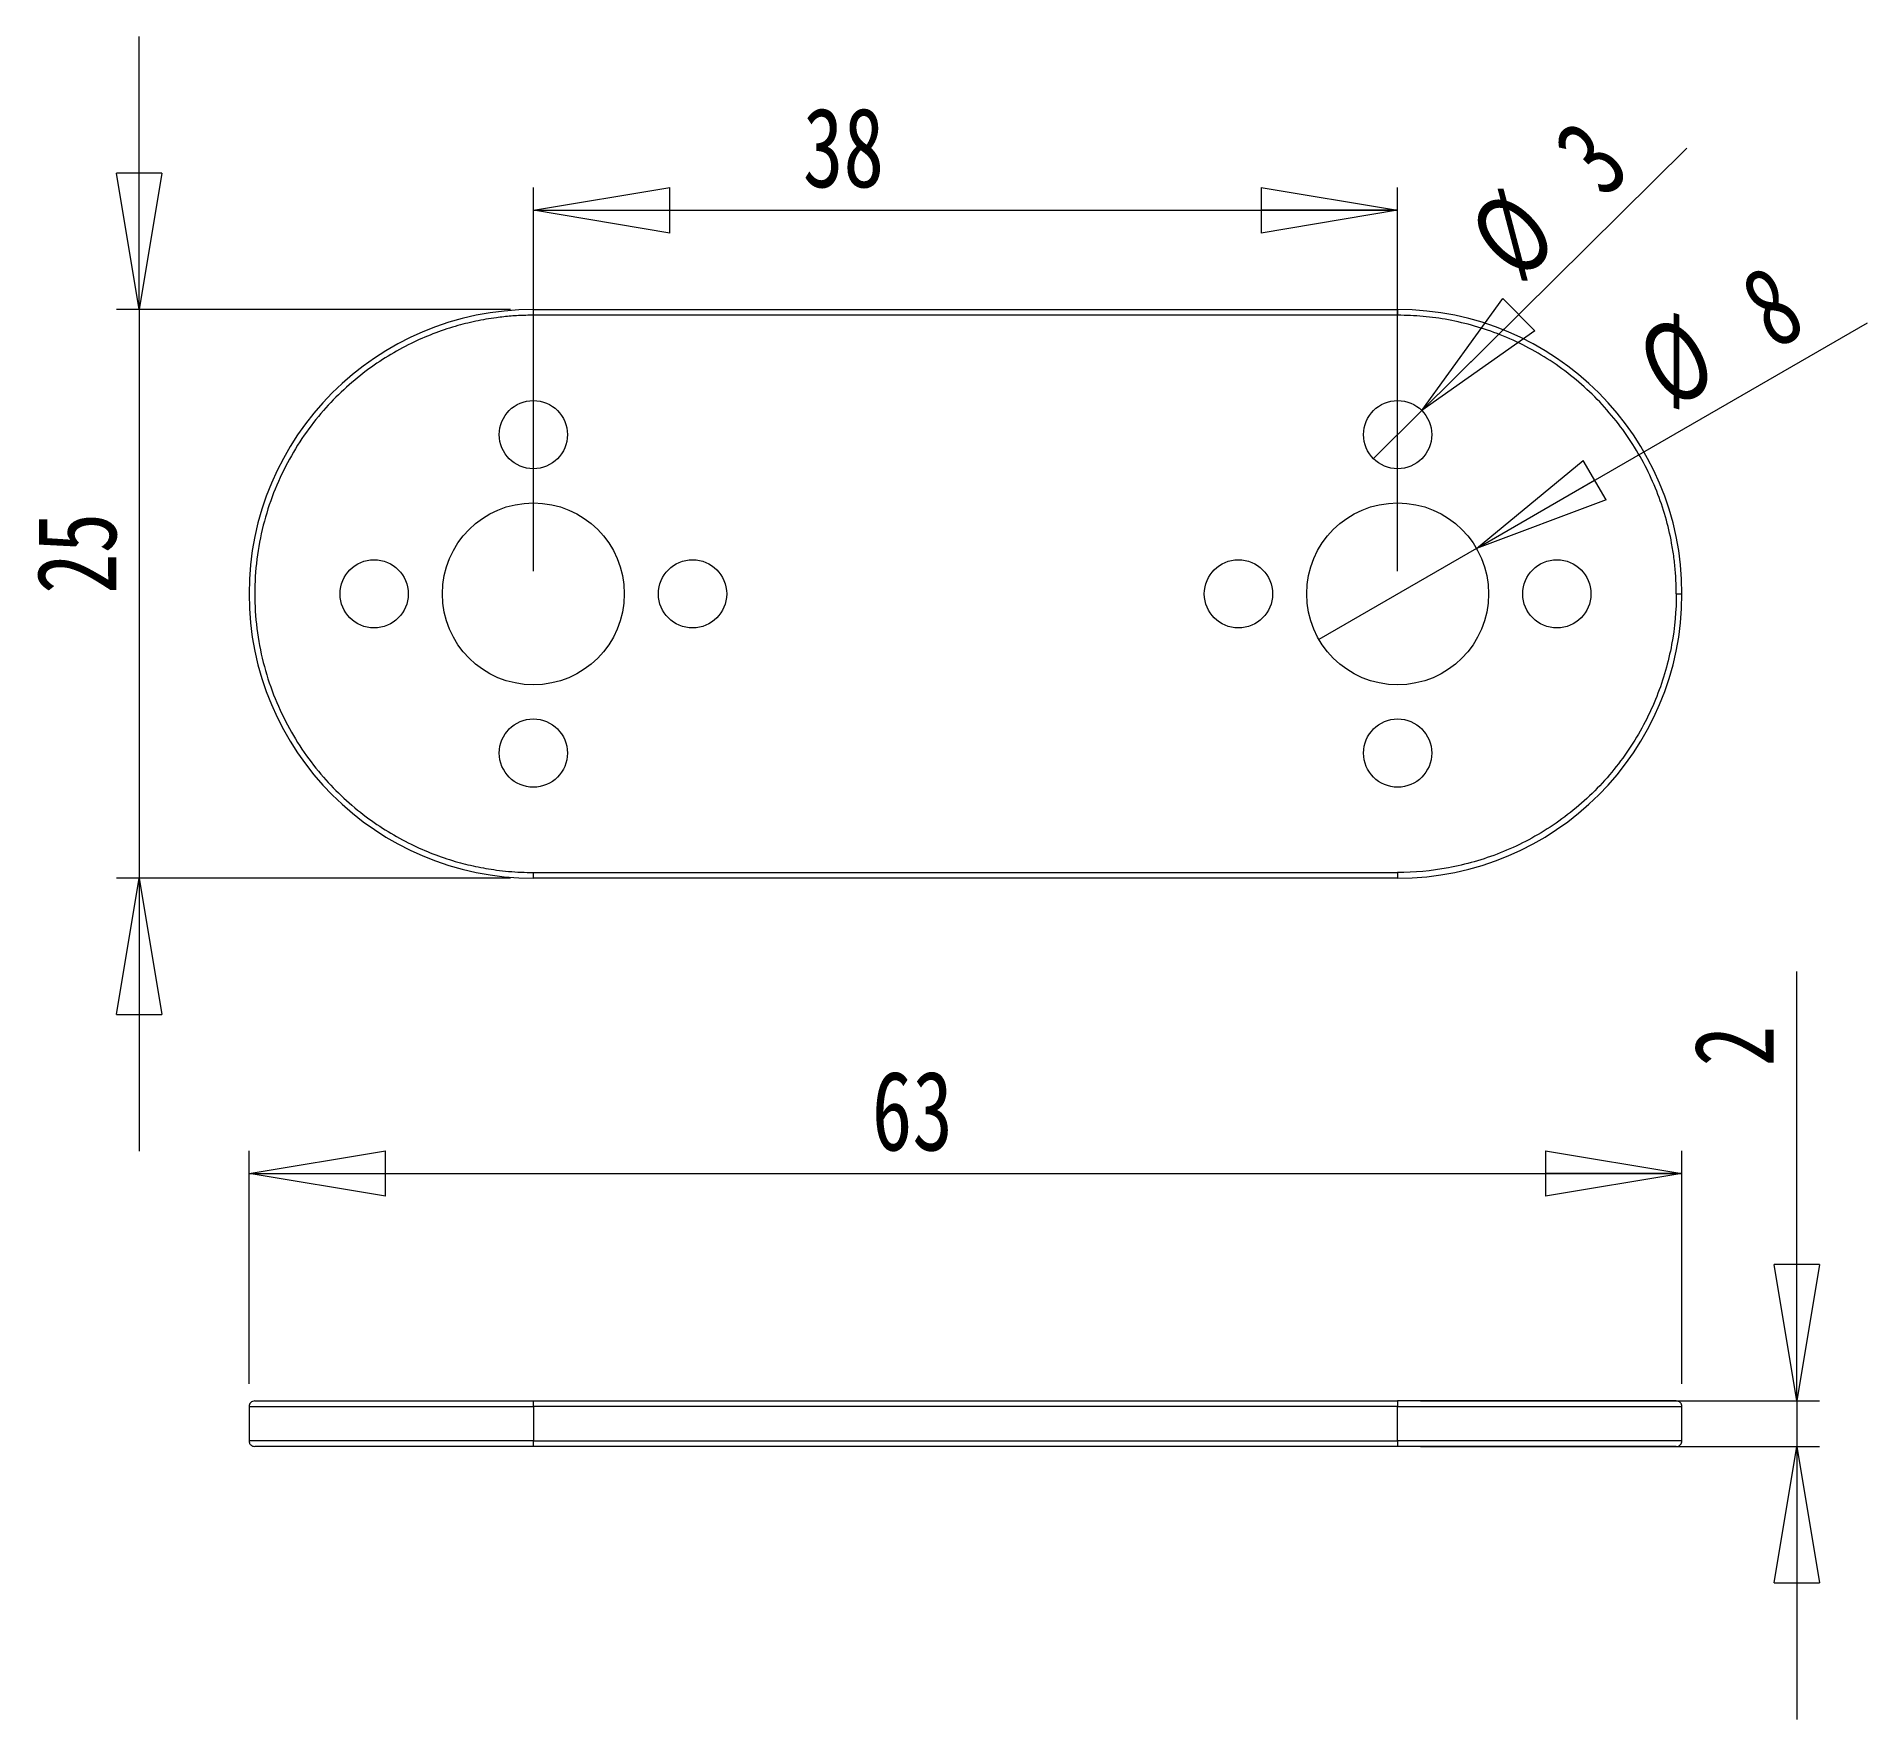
# Model space of a CAD drawing. Header units: millimetres. Extents: x 62.4 to 142.9, y 138.7 to 212.7.
import ezdxf

# ---------------------------------------------------------------- set-up
doc = ezdxf.new("R2010")
doc.units = ezdxf.units.MM
doc.styles.add('SLDTEXTSTYLE1', font='TXT', dxfattribs={"width": 0.75})
doc.dimstyles.new('SLDDIMSTYLE0', dxfattribs={"dimtxt": 3.5, "dimasz": 6, "dimexe": 0, "dimexo": 0.0625, "dimgap": 0.875, "dimtad": 1, "dimtoh": 1, "dimrnd": 1e-09, "dimzin": 12, "dimdsep": 46, "dimtxsty": 'SLDTEXTSTYLE1', "dimblk1": 'CLOSED', "dimblk2": 'CLOSED', "dimsah": 1, "dimcen": 0.09, "dimadec": 0, "dimazin": 0, "dimtfac": 1, "dimtofl": 0, "dimtmove": 0, "dimatfit": 3, "dimldrblk": 'CLOSED', "dimfxl": 1, "dimtolj": 1, "dimtzin": 12, "dimarcsym": 0})
doc.dimstyles.new('SLDDIMSTYLE1', dxfattribs={"dimtxt": 3.5, "dimasz": 6, "dimexe": 0, "dimexo": 0.0625, "dimgap": 0.875, "dimtad": 1, "dimtoh": 1, "dimrnd": 1e-09, "dimzin": 12, "dimdsep": 46, "dimtxsty": 'SLDTEXTSTYLE1', "dimblk1": 'CLOSED', "dimblk2": 'CLOSED', "dimsah": 1, "dimcen": 0.09, "dimadec": 0, "dimazin": 0, "dimtfac": 1, "dimtofl": 0, "dimtmove": 0, "dimatfit": 3, "dimldrblk": 'CLOSED', "dimfxl": 1, "dimtolj": 1, "dimtzin": 12, "dimarcsym": 0})
doc.dimstyles.new('SLDDIMSTYLE2', dxfattribs={"dimtxt": 3.5, "dimasz": 6, "dimexe": 0, "dimexo": 0.0625, "dimgap": 0.875, "dimtad": 1, "dimtoh": 1, "dimrnd": 1e-09, "dimzin": 12, "dimdsep": 46, "dimtxsty": 'SLDTEXTSTYLE1', "dimblk1": 'CLOSED', "dimblk2": 'CLOSED', "dimsah": 1, "dimcen": 0.09, "dimadec": 0, "dimazin": 0, "dimtfac": 1, "dimtmove": 0, "dimatfit": 3, "dimldrblk": 'CLOSED', "dimfxl": 1, "dimtolj": 1, "dimtzin": 12, "dimarcsym": 0})

# ---------------------------------------------------------------- blocks, each defined once
blk = doc.blocks.new('_CLOSED')
at = {"color": 0, "linetype": 'ByBlock', "lineweight": -2}
for p, q in [((-1, 0.166667), (0, 0)), ((-1, 0.166667), (-1, -0.166667)), ((0, 0), (-1, -0.166667)), ((0, 0), (-1, 0))]:
    blk.add_line(p, q, dxfattribs=at)
blk = doc.blocks.new('*D4')
at = {"color": 7, "linetype": 'Continuous', "lineweight": 0}
for p, q in [((66.916, 200.664), (66.916, 212.664)), ((83.243, 200.664), (65.916, 200.664)), ((66.916, 200.664), (66.916, 175.664)), ((83.243, 175.664), (65.916, 175.664)), ((66.916, 175.664), (66.916, 163.664))]:
    blk.add_line(p, q, dxfattribs=at)
at = {"color": 7, "linetype": 'Continuous', "lineweight": 0, "xscale": 6, "yscale": 6}
for p, rotation in [((66.916, 200.664, -0.9), 270.0000000000008), ((66.916, 175.664, -0.9), 90.0000000000008)]:
    blk.add_blockref('_CLOSED', p, dxfattribs=dict(at, rotation=rotation))
at = {"color": 7, "linetype": 'Continuous', "lineweight": 0, "insert": (62.405, 188.162), "char_height": 3.5, "attachment_point": 1, "rotation": 90, "style": 'SLDTEXTSTYLE1'}
blk.add_mtext('25', dxfattribs=at)
blk = doc.blocks.new('*D5')
at = {"color": 7, "linetype": 'Continuous', "lineweight": 0}
for p, q in [((84.243, 189.164), (84.243, 206.029)), ((122.243, 189.164), (122.243, 206.029)), ((84.243, 205.029), (122.243, 205.029))]:
    blk.add_line(p, q, dxfattribs=at)
at = {"color": 7, "linetype": 'Continuous', "lineweight": 0, "xscale": 6, "yscale": 6, "rotation": 180.0000000000004}
blk.add_blockref('_CLOSED', (84.243, 205.029, -0.9), dxfattribs=at)
at = {"color": 7, "linetype": 'Continuous', "lineweight": 0, "xscale": 6, "yscale": 6}
blk.add_blockref('_CLOSED', (122.243, 205.029, -0.9), dxfattribs=at)
at = {"color": 7, "linetype": 'Continuous', "lineweight": 0, "insert": (96.093, 209.541), "char_height": 3.5, "attachment_point": 1, "style": 'SLDTEXTSTYLE1'}
blk.add_mtext('38', dxfattribs=at)
blk = doc.blocks.new('*D6')
at = {"color": 7, "linetype": 'Continuous', "lineweight": 0}
for q in [(134.962, 207.756), (121.177, 194.109)]:
    blk.add_line((123.309, 196.219), q, dxfattribs=at)
at = {"color": 7, "linetype": 'Continuous', "lineweight": 0, "xscale": 6, "yscale": 6, "rotation": 224.7135411717197}
blk.add_blockref('_CLOSED', (123.309, 196.219, -0.9), dxfattribs=at)
at = {"color": 7, "linetype": 'Continuous', "lineweight": 0, "char_height": 3.5, "attachment_point": 1, "rotation": 44.71354, "style": 'SLDTEXTSTYLE1'}
for s, insert in [('3', (128.868, 207.981)), ('%%c', (125.117, 204.268))]:
    blk.add_mtext(s, dxfattribs=dict(at, insert=insert))
blk = doc.blocks.new('*D7')
at = {"color": 7, "linetype": 'Continuous', "lineweight": 0}
for q in [(142.894, 200.087), (118.779, 186.164)]:
    blk.add_line((125.707, 190.164), q, dxfattribs=at)
at = {"color": 7, "linetype": 'Continuous', "lineweight": 0, "xscale": 6, "yscale": 6, "rotation": 210.0000000000003}
blk.add_blockref('_CLOSED', (125.707, 190.164, -0.9), dxfattribs=at)
at = {"color": 7, "linetype": 'Continuous', "lineweight": 0, "char_height": 3.5, "attachment_point": 1, "rotation": 30, "style": 'SLDTEXTSTYLE1'}
for s, insert in [('8', (137.041, 201.882)), ('%%c', (132.47, 199.243))]:
    blk.add_mtext(s, dxfattribs=dict(at, insert=insert))
blk = doc.blocks.new('*D8')
at = {"color": 7, "linetype": 'Continuous', "lineweight": 0}
for p, q in [((71.743, 153.428), (71.743, 163.68)), ((134.743, 153.428), (134.743, 163.68)), ((71.743, 162.68), (134.743, 162.68))]:
    blk.add_line(p, q, dxfattribs=at)
at = {"color": 7, "linetype": 'Continuous', "lineweight": 0, "xscale": 6, "yscale": 6, "rotation": 180.0000000000004}
blk.add_blockref('_CLOSED', (71.743, 162.68, -12.4), dxfattribs=at)
at = {"color": 7, "linetype": 'Continuous', "lineweight": 0, "xscale": 6, "yscale": 6}
blk.add_blockref('_CLOSED', (134.743, 162.68, -12.4), dxfattribs=at)
at = {"color": 7, "linetype": 'Continuous', "lineweight": 0, "insert": (99.122, 167.191), "char_height": 3.5, "attachment_point": 1, "style": 'SLDTEXTSTYLE1'}
blk.add_mtext('63', dxfattribs=at)
blk = doc.blocks.new('*D9')
at = {"color": 7, "linetype": 'Continuous', "lineweight": 0}
for p, q in [((139.79, 152.678), (139.79, 171.559)), ((123.243, 152.678), (140.79, 152.678)), ((139.79, 152.678), (139.79, 150.678)), ((123.243, 150.678), (140.79, 150.678)), ((139.79, 150.678), (139.79, 138.678))]:
    blk.add_line(p, q, dxfattribs=at)
at = {"color": 7, "linetype": 'Continuous', "lineweight": 0, "xscale": 6, "yscale": 6}
for p, rotation in [((139.79, 152.678, -12.4), 270.0000000000004), ((139.79, 150.678, -12.4), 90.0000000000004)]:
    blk.add_blockref('_CLOSED', p, dxfattribs=dict(at, rotation=rotation))
at = {"color": 7, "linetype": 'Continuous', "lineweight": 0, "insert": (135.278, 167.387), "char_height": 3.5, "attachment_point": 1, "rotation": 90, "style": 'SLDTEXTSTYLE1'}
blk.add_mtext('2', dxfattribs=at)

msp = doc.modelspace()

# ---------------------------------------------------------------- linework, layer by layer
at = {"color": 7, "linetype": 'Continuous', "lineweight": 15}
for p, q in [((84.243, 200.414), (84.243, 200.664)), ((84.243, 200.664), (122.243, 200.664)), ((122.243, 200.664), (122.243, 200.414)), ((122.243, 200.414), (84.243, 200.414)), ((84.243, 175.914), (122.243, 175.914)), ((84.243, 175.664), (84.243, 175.914)), ((122.243, 175.664), (84.243, 175.664)), ((122.243, 175.914), (122.243, 175.664)), ((71.743, 152.428), (71.743, 150.928)), ((71.743, 152.428), (84.243, 152.428)), ((84.243, 152.428), (84.243, 152.678)), ((84.243, 152.678), (122.243, 152.678)), ((122.243, 152.428), (84.243, 152.428)), ((84.243, 152.428), (84.243, 150.928)), ((122.243, 152.678), (122.243, 152.428)), ((122.243, 150.928), (122.243, 152.428)), ((134.743, 150.928), (134.743, 152.428)), ((84.243, 150.678), (84.243, 150.928)), ((84.243, 150.928), (122.243, 150.928)), ((122.243, 150.678), (84.243, 150.678)), ((134.743, 150.928), (122.243, 150.928)), ((122.243, 150.928), (122.243, 150.678))]:
    msp.add_line(p, q, dxfattribs=at)
at = {"color": 8, "linetype": 'Continuous', "lineweight": 15}
for p, q in [((122.243, 152.428), (134.743, 152.428)), ((84.243, 150.928), (71.743, 150.928))]:
    msp.add_line(p, q, dxfattribs=at)
at = {"color": 7, "linetype": 'Continuous', "lineweight": 15}
for centre, radius in [((84.243, 195.164), 1.5), ((122.243, 195.164), 1.5), ((84.243, 188.164), 4), ((122.243, 188.164), 4), ((77.243, 188.164), 1.5), ((91.243, 188.164), 1.5), ((115.243, 188.164), 1.5), ((129.243, 188.164), 1.5), ((84.243, 181.164), 1.5), ((122.243, 181.164), 1.5)]:
    msp.add_circle(centre, radius, dxfattribs=at)
for centre, start, end in [((84.243, 188.164), 90, 270), ((122.243, 188.164), 0, 90), ((122.243, 188.164), 270, 360)]:
    msp.add_arc(centre, 12.5, start, end, dxfattribs=at)
for points, knots in [([(84.243, 200.414), (84.134, 200.413), (83.916, 200.411), (83.591, 200.398), (83.265, 200.376), (82.94, 200.346), (82.419, 200.283), (81.705, 200.16), (80.772, 199.926), (79.823, 199.605), (78.476, 199.017), (76.779, 197.981), (75.239, 196.551), (74.141, 195.141), (73.402, 193.93), (72.793, 192.602), (72.338, 191.179), (72.056, 189.689), (71.961, 188.164), (72.056, 186.639), (72.338, 185.148), (72.793, 183.726), (73.402, 182.398), (74.141, 181.187), (75.239, 179.777), (76.779, 178.347), (78.476, 177.311), (79.822, 176.723), (80.772, 176.402), (81.705, 176.168), (82.49, 176.032), (83.156, 175.958), (83.699, 175.921), (84.061, 175.916), (84.243, 175.914)], [0, 0, 0, 0, 0.00849, 0.01697, 0.025446, 0.033924, 0.04241, 0.066393, 0.090391, 0.117422, 0.144466, 0.204869, 0.271564, 0.30715, 0.344022, 0.38199, 0.420825, 0.46026, 0.500001, 0.539743, 0.579177, 0.618012, 0.65598, 0.692852, 0.728438, 0.795133, 0.855536, 0.882567, 0.909612, 0.933595, 0.957593, 0.971724, 0.985851, 1, 1, 1, 1]), ([(134.493, 188.164), (134.492, 188.271), (134.49, 188.485), (134.477, 188.805), (134.457, 189.124), (134.427, 189.443), (134.39, 189.76), (134.344, 190.077), (134.241, 190.678), (134.035, 191.554), (133.645, 192.696), (133.139, 193.809), (132.297, 195.249), (130.967, 196.888), (129.328, 198.218), (127.888, 199.06), (126.775, 199.566), (125.633, 199.956), (124.679, 200.18), (123.919, 200.303), (123.363, 200.367), (122.804, 200.407), (122.43, 200.411), (122.243, 200.414)], [0, 0, 0, 0, 0.016684, 0.033339, 0.049975, 0.066605, 0.083239, 0.099889, 0.116567, 0.178316, 0.240093, 0.304416, 0.368767, 0.500003, 0.63124, 0.695563, 0.759914, 0.821664, 0.88344, 0.912596, 0.9417, 0.970815, 1, 1, 1, 1]), ([(134.493, 188.164), (134.493, 187.442), (134.429, 186.693), (134.148, 185.177), (133.931, 184.409), (133.334, 182.901), (132.954, 182.161), (132.038, 180.76), (131.503, 180.1), (130.307, 178.904), (129.646, 178.369), (128.246, 177.453), (127.506, 177.073), (125.998, 176.476), (125.23, 176.259), (123.713, 175.978), (122.965, 175.914), (122.243, 175.914)], [0, 0, 0, 0, 0.125, 0.125, 0.25, 0.25, 0.375, 0.375, 0.5, 0.5, 0.625, 0.625, 0.75, 0.75, 0.875, 0.875, 1, 1, 1, 1]), ([(134.493, 188.164), (134.552, 188.164), (134.621, 188.164), (134.718, 188.164), (134.743, 188.164), (134.743, 188.164)], [0, 0, 0, 0, 0.5, 0.5, 1, 1, 1, 1]), ([(71.993, 152.678), (71.934, 152.678), (71.865, 152.654), (71.767, 152.556), (71.743, 152.487), (71.743, 152.428)], [0, 0, 0, 0, 0.5, 0.5, 1, 1, 1, 1]), ([(71.993, 152.678), (71.994, 152.678), (71.995, 152.678), (72.008, 152.678), (72.029, 152.678), (72.058, 152.678), (72.096, 152.678), (72.142, 152.678), (72.245, 152.678), (72.451, 152.678), (72.84, 152.678), (73.347, 152.678), (74.189, 152.678), (75.519, 152.678), (77.157, 152.678), (78.598, 152.678), (79.711, 152.678), (80.852, 152.678), (81.807, 152.678), (82.566, 152.678), (83.123, 152.678), (83.682, 152.678), (84.056, 152.678), (84.243, 152.678)], [0, 0, 0, 0, 0.016684, 0.033339, 0.049975, 0.066605, 0.083239, 0.099889, 0.116567, 0.178316, 0.240093, 0.304416, 0.368767, 0.500003, 0.63124, 0.695563, 0.759914, 0.821664, 0.88344, 0.912596, 0.9417, 0.970815, 1, 1, 1, 1]), ([(134.493, 152.678), (134.493, 152.678), (134.363, 152.678), (133.868, 152.678), (133.504, 152.678), (132.6, 152.678), (132.061, 152.678), (130.884, 152.678), (130.246, 152.678), (128.939, 152.678), (128.271, 152.678), (126.951, 152.678), (126.3, 152.678), (125.046, 152.678), (124.442, 152.678), (123.296, 152.678), (122.753, 152.678), (122.243, 152.678)], [0, 0, 0, 0, 0.125, 0.125, 0.25, 0.25, 0.375, 0.375, 0.5, 0.5, 0.625, 0.625, 0.75, 0.75, 0.875, 0.875, 1, 1, 1, 1]), ([(134.743, 152.428), (134.739, 152.46), (134.734, 152.508), (134.703, 152.566), (134.671, 152.607), (134.631, 152.639), (134.573, 152.67), (134.524, 152.675), (134.493, 152.678)], [0, 0, 0, 0, 0.239457, 0.368361, 0.5, 0.631639, 0.760543, 1, 1, 1, 1]), ([(71.743, 150.928), (71.746, 150.897), (71.751, 150.849), (71.782, 150.79), (71.815, 150.75), (71.855, 150.718), (71.913, 150.687), (71.961, 150.682), (71.993, 150.678)], [0, 0, 0, 0, 0.239457, 0.368361, 0.5, 0.631639, 0.760543, 1, 1, 1, 1]), ([(84.243, 150.678), (84.134, 150.678), (83.916, 150.678), (83.591, 150.678), (83.265, 150.678), (82.94, 150.678), (82.419, 150.678), (81.705, 150.678), (80.772, 150.678), (79.823, 150.678), (78.476, 150.678), (76.779, 150.678), (75.239, 150.678), (74.141, 150.678), (73.402, 150.678), (72.897, 150.678), (72.568, 150.678), (72.361, 150.678), (72.198, 150.678), (72.093, 150.678), (72.032, 150.678), (71.999, 150.678), (71.995, 150.678), (71.993, 150.678)], [0, 0, 0, 0, 0.016978, 0.033936, 0.050885, 0.067839, 0.084809, 0.132771, 0.180759, 0.234814, 0.288896, 0.409688, 0.543061, 0.614226, 0.68796, 0.763887, 0.802722, 0.841584, 0.881018, 0.920481, 0.946982, 0.973473, 1, 1, 1, 1]), ([(134.493, 150.678), (134.492, 150.678), (134.49, 150.678), (134.477, 150.678), (134.457, 150.678), (134.427, 150.678), (134.39, 150.678), (134.344, 150.678), (134.241, 150.678), (134.035, 150.678), (133.645, 150.678), (133.139, 150.678), (132.297, 150.678), (130.967, 150.678), (129.328, 150.678), (127.888, 150.678), (126.775, 150.678), (125.633, 150.678), (124.679, 150.678), (123.919, 150.678), (123.363, 150.678), (122.804, 150.678), (122.43, 150.678), (122.243, 150.678)], [0, 0, 0, 0, 0.016684, 0.033339, 0.049975, 0.066605, 0.083239, 0.099889, 0.116567, 0.178316, 0.240093, 0.304416, 0.368767, 0.500003, 0.63124, 0.695563, 0.759914, 0.821664, 0.88344, 0.912596, 0.9417, 0.970815, 1, 1, 1, 1]), ([(134.493, 150.678), (134.552, 150.678), (134.621, 150.703), (134.718, 150.8), (134.743, 150.87), (134.743, 150.928)], [0, 0, 0, 0, 0.5, 0.5, 1, 1, 1, 1])]:
    msp.add_open_spline(points, degree=3, knots=knots, dxfattribs=at)

# ---------------------------------------------------------------- dimensions: what is measured, and where the dimension line sits
at = {"color": 7, "linetype": 'Continuous', "lineweight": 0}
for base, p1, p2, picture, middle in [((66.916, 175.664), (84.243, 200.664), (84.243, 175.664), '*D4', (66.916, 190.748)), ((139.79, 150.678), (122.243, 152.678), (122.243, 150.678), '*D9', (139.79, 168.68))]:
    dim = msp.add_linear_dim(base=base, p1=p1, p2=p2, angle=90, dimstyle='SLDDIMSTYLE0', dxfattribs=at)
    dim.commit()
    dim.dimension.update_dxf_attribs({"geometry": picture, "text_midpoint": middle, "dimtype": 160})
for base, p1, p2, picture, middle in [((122.243, 205.029), (84.243, 188.164), (122.243, 188.164), '*D5', (98.679, 205.029)), ((134.743, 162.68), (71.743, 152.428), (134.743, 152.428), '*D8', (101.707, 162.68))]:
    dim = msp.add_linear_dim(base=base, p1=p1, p2=p2, dimstyle='SLDDIMSTYLE1', dxfattribs=at)
    dim.commit()
    dim.dimension.update_dxf_attribs({"geometry": picture, "text_midpoint": middle, "dimtype": 160})
for p1, p2, picture, middle in [((121.177, 194.109), (123.309, 196.219), '*D6', (131.249, 204.08)), ((118.779, 186.164), (125.707, 190.164), '*D7', (138.292, 197.43))]:
    dim = msp.add_diameter_dim_2p(p1=p1, p2=p2, dimstyle='SLDDIMSTYLE2', dxfattribs=at)
    dim.commit()
    dim.dimension.update_dxf_attribs({"geometry": picture, "text_midpoint": middle, "dimtype": 163})

doc.saveas('drawing.dxf')
